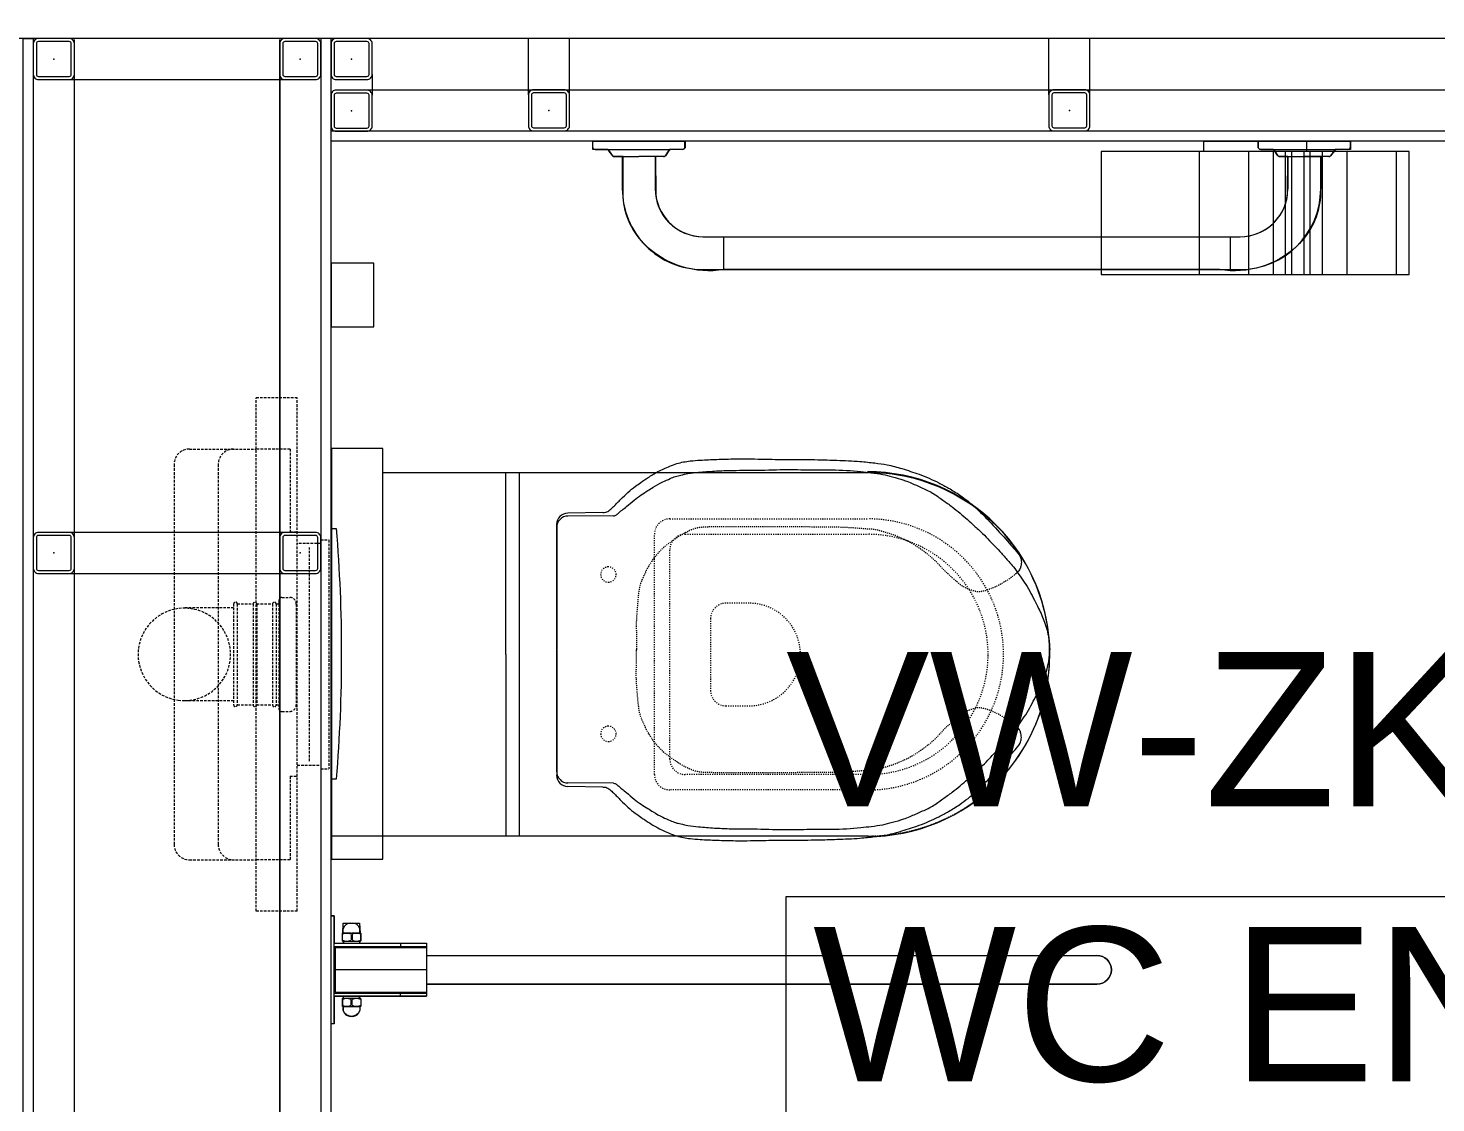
# Model space of a CAD drawing. Extents: x -1417 to 34975, y -245 to 8298.
# Drawn here: x 3221.3 to 3358.4, y 3353.9 to 3458.5 of the extents above; entities that cross this region are included whole.
import ezdxf
from ezdxf.enums import TextEntityAlignment as Align

# ---------------------------------------------------------------- set-up
doc = ezdxf.new("R2010")
doc.units = 0
doc.linetypes.add('DASHED2', pattern=[0.375, 0.25, -0.125])
doc.linetypes.add('DOT2', pattern=[0.125, 0, -0.125])
doc.layers.get('0').update_dxf_attribs({"color": 9, "lineweight": 9})
for name, color, linetype, lineweight in [('00', 9, 'Continuous', 9), ('05V', 9, 'Continuous', 9), ('06D', 9, 'Continuous', 9), ('10', 9, 'Continuous', 9), ('11', 9, 'Continuous', 9), ('14', 9, 'Continuous', 9), ('20', 9, 'DOT2', 9), ('21_MAHAL', 9, 'Continuous', 9), ('33', 9, 'BATTING', 9), ('CAROLACON', 9, 'Continuous', 9), ('VTCONT', 9, 'Continuous', 9)]:
    doc.layers.add(name, color=color, linetype=linetype, lineweight=lineweight)
doc.styles.add('Arial', font='arial.ttf', dxfattribs={"height": 2.5})
doc.styles.add('MuuM_TEXT-STANDART', font='ARIALN.TTF')
doc.linetypes.add('BATTING', pattern='A,0.0001,-0.1,[134,ltypeshp.shx,S=0.1,R=0,X=-0.1,Y=0],-0.2,[134,ltypeshp.shx,S=0.1,R=180,X=0.1,Y=0],-0.1', length=0.4001)

# ---------------------------------------------------------------- blocks, each defined once
blk = doc.blocks.new('h t batı pln')
for p, q in [((-52.5, 0), (52.5, 0)), ((-52.5, -3), (-52.5, 0)), ((52.5, -3), (52.5, 0)), ((-52.5, -3), (52.5, -3)), ((-35.8, -11.9), (-39.8, -11.9)), ((-35.8, -11.9), (-39.8, -11.9)), ((-35.8, -11.6), (-35.8, -19.5)), ((-35.8, -19.5), (-35.8, -11.9)), ((-28.2, -11.1), (-35.2, -11.1)), ((-27.8, -11.6), (-27.8, -28.4)), ((-27.8, -12.2), (-25.8, -12.2)), ((-25.8, -3), (-25.8, -93)), ((-25.8, -27.8), (-25.8, -12.2)), ((-22.8, -3), (-22.8, -93)), ((-21.7, -4), (-21.7, -93)), ((21.8, -4), (-21.7, -4)), ((0, -93), (0, -4)), ((21.8, -4), (21.8, -93)), ((22.8, -3), (22.8, -93)), ((25.8, -3), (25.8, -93)), ((27.8, -12.2), (25.8, -12.2)), ((27.8, -11.6), (27.8, -28.4)), ((28.3, -11.1), (35.3, -11.1)), ((35.8, -11.6), (35.8, -19.5)), ((35.8, -19.5), (35.8, -11.9)), ((35.8, -11.9), (39.8, -11.9)), ((35.8, -11.9), (39.8, -11.9)), ((-35.8, -19.5), (-35.8, -28.1)), ((-35.8, -28.4), (-35.8, -20.5)), ((-34.5, -19.5), (-29, -19.5)), ((-34.5, -20.5), (-29, -20.5)), ((34.5, -19.5), (29, -19.5)), ((34.5, -20.5), (29, -20.5)), ((35.8, -19.5), (35.8, -28.1)), ((35.8, -28.4), (35.8, -20.5)), ((-35.8, -28.1), (-39.8, -28.1)), ((-35.8, -28.1), (-39.8, -28.1)), ((-28.2, -28.9), (-35.2, -28.9)), ((-27.8, -27.8), (-25.8, -27.8)), ((27.8, -27.8), (25.8, -27.8)), ((28.3, -28.9), (35.3, -28.9)), ((35.8, -28.1), (39.8, -28.1)), ((35.8, -28.1), (39.8, -28.1)), ((-25.8, -67.5), (-22.8, -67.5)), ((25.8, -67.5), (22.8, -67.5)), ((25.8, -93), (-25.8, -93)), ((-14, -93), (-14, -746)), ((14, -93), (14, -746))]:
    blk.add_line(p, q)
blk.add_lwpolyline([(35.8, -11.6), (45.4, -11.7), (45.4, -27.6), (35.8, -28.4, -0.414214), (35.3, -28.9), (28.3, -28.9, -0.414214), (27.8, -28.4), (27.8, -27.8), (25.8, -27.8), (25.8, -93), (14, -93), (14, -746, -1), (-14, -746), (-14, -93), (-25.8, -93), (-25.8, -27.8), (-27.8, -27.8), (-27.8, -28.4, -0.414214), (-28.2, -28.9), (-35.2, -28.9, -0.414214), (-35.8, -28.4), (-35.8, -28.1), (-39.8, -28.1, -0.692691), (-39.8, -11.9), (-35.8, -11.9), (-35.8, -11.6, -0.414214), (-35.2, -11.1), (-28.2, -11.1, -0.414214), (-27.8, -11.6), (-27.8, -12.2), (-25.8, -12.2), (-25.8, -3), (-52.5, -3), (-52.5, 0), (52.5, 0), (52.5, -3), (25.8, -3), (25.8, -12.2), (27.8, -12.2), (27.8, -11.6, -0.414214), (28.3, -11.1, 0), (35.3, -11.1, -0.414214)], format="xyb", close=True)
for centre, radius, start, end in [((-38.2, -18.9), 7.15, 102.2903, 181.3942), ((-35.2, -11.6), 0.5, 90, 180), ((-26.6, -15.3), 8.98, 152.1164, 207.8836), ((-36.9, -15.3), 8.98, 332.1164, 27.8836), ((-28.2, -11.6), 0.5, 0, 90), ((28.3, -11.6), 0.5, 90, 180), ((36.9, -15.3), 8.98, 152.1164, 207.8836), ((26.6, -15.3), 8.98, 332.1164, 27.8836), ((35.3, -11.6), 0.5, 0, 90), ((38.2, -18.9), 7.15, 358.6058, 77.7097), ((-65.4, -19.5), 20, 358.6058, 1.3942), ((-65.4, -20.5), 20, 358.6058, 1.3942), ((-38.2, -21.1), 7.15, 178.6058, 257.7097), ((-26.6, -24.7), 8.98, 152.1164, 207.8836), ((-36.9, -24.7), 8.98, 332.1164, 27.8836), ((36.9, -24.7), 8.98, 152.1164, 207.8836), ((26.6, -24.7), 8.98, 332.1164, 27.8836), ((38.2, -21.1), 7.15, 282.2903, 1.3942), ((65.4, -19.5), 20, 178.6058, 181.3942), ((65.4, -20.5), 20, 178.6058, 181.3942), ((-35.2, -28.4), 0.5, 180, 270), ((-28.2, -28.4), 0.5, 270, 0), ((28.3, -28.4), 0.5, 180, 270), ((35.3, -28.4), 0.5, 270, 0), ((0, -746), 14, 180, 0)]:
    blk.add_arc(centre, radius, start, end)
blk = doc.blocks.new('45 lik t b')
for p, q in [((-45.3, 0), (-0.3, 0)), ((-45.3, 0), (-45.3, -5.5)), ((44.7, 0), (-0.3, 0)), ((44.7, -5.5), (44.7, 0)), ((602.9, 0), (647.9, 0)), ((602.9, 0), (602.9, -5.5)), ((692.9, 0), (647.9, 0)), ((692.9, -5.5), (692.9, 0)), ((-42.8, -8), (-31.3, -8)), ((-31.3, -8), (30.7, -8)), ((-29.7, -8.8), (-25.9, -14.2)), ((29.1, -8.8), (25.3, -14.2)), ((42.2, -8), (30.7, -8)), ((605.4, -8), (616.9, -8)), ((616.9, -8), (679, -8)), ((618.5, -8.8), (622.3, -14.2)), ((677.3, -8.8), (673.5, -14.2)), ((690.4, -8), (679, -8)), ((-24.3, -15), (-0.3, -15)), ((-16.3, -15), (-16.3, -46.5)), ((23.7, -15), (-0.3, -15)), ((15.7, -15), (15.7, -46.5)), ((624, -15), (647.9, -15)), ((630.4, -15), (665.4, -15)), ((631.9, -15), (631.9, -46.5)), ((671.9, -15), (647.9, -15)), ((663.9, -15), (663.9, -46.5)), ((62.2, -93), (82.2, -93)), ((82.2, -93), (575.8, -93)), ((82.2, -93), (82.2, -125)), ((575.8, -93), (585.4, -93)), ((575.8, -93), (575.8, -125)), ((62.2, -125), (82.2, -125)), ((82.2, -125), (575.8, -125)), ((575.8, -125), (585.4, -125))]:
    blk.add_line(p, q)
blk.add_lwpolyline([(585.4, -93), (585.4, -93, 0.377689), (631.6, -52.4), (631.9, -15), (624, -15, -0.242213), (622.3, -14.2), (618.5, -8.8, 0.242213), (616.9, -8), (605.4, -8, -0.414214), (602.9, -5.5), (602.9, 0), (692.9, 0), (692.9, -8), (679, -8, 0.051114), (673.5, -14.2, -0.242213), (671.9, -15), (663.6, -15), (663.6, -53.9, -0.189242), (640.9, -102, -0.234834), (565.4, -125), (565.4, -125), (82.5, -125, -0.234834), (7, -102, -0.189242), (-15.6, -53.9), (-15.6, -15), (-24, -15, -0.242213), (-25.6, -14.2, 0.051114), (-31, -8), (-45, -8), (-45, 0), (45, 0), (45, -5.5, -0.414214), (42.5, -8), (31, -8, 0.242213), (29.4, -8.8), (25.6, -14.2, -0.242213), (24, -15), (16, -15), (16.4, -52.4, 0.377689), (62.5, -93)], format="xyb", close=True)
for centre, radius, start, end in [((-42.8, -5.5), 2.5, 180, 270), ((-31.3, -10), 2, 35.5377, 90), ((30.7, -10), 2, 90, 144.4623), ((42.2, -5.5), 2.5, 270, 0), ((605.4, -5.5), 2.5, 180, 270), ((616.9, -10), 2, 35.5377, 90), ((679, -10), 2, 90, 144.4623), ((690.4, -5.5), 2.5, 270, 0), ((-24.3, -13), 2, 215.5377, 270), ((23.7, -13), 2, 270, 324.4623), ((624, -13), 2, 215.5377, 270), ((671.9, -13), 2, 270, 324.4623), ((62.2, -46.5), 78.5, 180, 270), ((62.2, -46.5), 46.5, 180, 270), ((585.4, -46.5), 78.5, 270, 0), ((585.4, -46.5), 46.5, 270, 0)]:
    blk.add_arc(centre, radius, start, end)
blk = doc.blocks.new('p-t.kağıtlığı')
at = {"layer": '20'}
h = blk.add_hatch(dxfattribs=at)
h.set_pattern_fill('CYL', color=256, scale=30, angle=-90, style=0)
h.set_pattern_definition([(270, (-14.4, 13), (30, 7e-15), []), (270, (-13.8, 13), (30, 7e-15), []), (270, (-12.6, 13), (30, 7e-15), []), (270, (-10.2, 13), (30, 7e-15), []), (270, (-5.4, 13), (30, 7e-15), []), (270, (5.4, 13), (30, 7e-15), []), (270, (10.2, 13), (30, 7e-15), []), (270, (12.6, 13), (30, 7e-15), []), (270, (13.8, 13), (30, 7e-15), []), (270, (14.4, 13), (30, 7e-15), [])])
h.paths.add_polyline_path([(-15, 1), (15, 1), (15, 13), (-15, 13)])
for points in [[(-15, 1), (15, 1), (15, 13), (-15, 13)], [(5, 1), (5, 0), (-5, 0), (-5, 1)]]:
    blk.add_lwpolyline(points, close=True)
blk = doc.blocks.new('rez pln')
at = {"linetype": 'DASHED2'}
for p, q in [((18.5, -3.5), (-18.5, -3.5)), ((-20, -5), (-20, -11.5)), ((-4.52, -9.3), (-4.52, -4.5)), ((4.52, -9.3), (4.52, -4.5)), ((20, -5), (20, -11.5)), ((18.5, -7.8), (-18.5, -7.8)), ((4.92, -9.3), (-4.92, -9.3)), ((-4.91, -9.65), (-4.91, -11.2)), ((4.91, -9.65), (-4.91, -9.65)), ((4.91, -9.65), (4.91, -11.2)), ((-25, -15.5), (-25, -11.5)), ((-25, -11.5), (25, -11.5)), ((-20, -14.8), (-20, -11.5)), ((4.91, -11.2), (-4.91, -11.2)), ((-4.91, -11.55), (-4.91, -13.1)), ((4.91, -11.55), (-4.91, -11.55)), ((4.91, -11.55), (4.91, -13.1)), ((20, -14.8), (20, -11.5)), ((25, -15.5), (25, -11.5)), ((5.25, -13.7), (-5.25, -13.7)), ((4.91, -13.1), (-4.91, -13.1)), ((-4.91, -13.45), (-4.91, -13.7)), ((4.91, -13.45), (-4.91, -13.45)), ((4.91, -13.45), (4.91, -13.7)), ((-11.85, -14.8), (-20, -14.8)), ((-11.85, -14.8), (-11.85, -15.5)), ((-5.55, -14), (-5.55, -14.77)), ((5.55, -14), (5.55, -14.77)), ((20, -14.8), (11.94, -14.8)), ((11.94, -14.8), (11.94, -15.5)), ((-25, -15.5), (25, -15.5)), ((-10.8, -15.5), (-10.8, -17.79)), ((4.9, -15.4), (-4.92, -15.4)), ((10.8, -17.79), (10.8, -15.5)), ((11.15, -17.79), (-11.15, -17.79)), ((-11.15, -17.79), (-11.15, -18.59)), ((-10.4, -16.7), (10.4, -16.7)), ((11.15, -17.79), (11.15, -18.59)), ((11.15, -18.59), (-11.15, -18.59))]:
    blk.add_line(p, q, dxfattribs=at)
for centre, radius, start, end in [((0, -4.5), 4.5, 7.6623, 172.3377), ((-18.5, -5), 1.5, 90, 180), ((0, -4.5), 4.5, 172.3377, 7.6623), ((18.5, -5), 1.5, 0, 90), ((-18.5, -9.3), 1.5, 90, 180), ((18.5, -9.3), 1.5, 0, 90), ((-4.92, -9.48), 0.175, 90, 274.9169), ((4.92, -9.48), 0.175, 265.0831, 90), ((-4.92, -11.38), 0.175, 85.0831, 274.9169), ((4.92, -11.38), 0.175, 265.0831, 94.9169), ((-5.25, -14), 0.3, 90, 180), ((-4.92, -13.27), 0.175, 85.0831, 274.9169), ((4.92, -13.27), 0.175, 265.0831, 94.9169), ((5.25, -14), 0.3, 360, 90), ((-4.91, -14.76), 0.642, 181.3065, 271.1146), ((4.91, -14.76), 0.642, 268.8854, 358.6935)]:
    blk.add_arc(centre, radius, start, end, dxfattribs=at)
blk = doc.blocks.new('tvl.kapağı')
for p, q in [((44.9, 133.7), (10.8, 133.1)), ((55.3, 130.5), (10.9, 130.2)), ((0, 0), (0, 122.1)), ((0, 119.2), (0, 0.5)), ((0, 0), (0, -122.1)), ((0, -118.7), (0, 0)), ((77.7, 1.4), (77.7, 0)), ((77.7, -1.4), (77.7, 0)), ((44.9, -133.7), (10.8, -133.1)), ((55.3, -130), (10.9, -129.7))]:
    blk.add_line(p, q)
for centre, start, end in [((10.9, 122.1), 91, 180.0064), ((11, 119.2), 90.2692, 180), ((11, -118.7), 180, 269.7308), ((10.9, -122.1), 179.9936, 269)]:
    blk.add_arc(centre, 11, start, end)
for points in [[(44.9, 133.7), (47.8, 133.9), (51.8, 136.2), (55.3, 139.4), (62.5, 146.7), (76.7, 159.3), (81.9, 162.9), (89.1, 167.8), (98.6, 173.5), (110.2, 178.8), (117.1, 181.3), (130, 183.9), (139.8, 184.7), (155.9, 185.4), (174.1, 185.9), (203.6, 185.6), (228.2, 185.3), (254.2, 185.1), (272.9, 184.5), (295.4, 183.4), (309.7, 181.9), (322, 180.1), (336.2, 176.4), (352.9, 170.9), (372.1, 162.6), (381.7, 157.4), (392.6, 150.6), (400.6, 144.7), (409.4, 137.1), (423.1, 123.3), (439.5, 105.3), (446.5, 97.3), (451.3, 90.8), (452.5, 86.7), (452.1, 81.4), (450.8, 78), (447.4, 74.3)], [(44.9, -133.7), (47.8, -133.9), (51.8, -136.2), (55.3, -139.4), (62.5, -146.7), (76.7, -159.3), (81.9, -162.9), (89.1, -167.8), (98.6, -173.5), (110.2, -178.8), (117.1, -181.3), (130, -183.9), (139.8, -184.7), (155.9, -185.4), (174.1, -185.9), (203.6, -185.6), (228.2, -185.3), (254.2, -185.1), (272.9, -184.5), (295.4, -183.4), (309.7, -181.9), (322, -180.1), (336.2, -176.4), (352.9, -170.9), (372.1, -162.6), (381.7, -157.4), (392.6, -150.6), (400.6, -144.7), (409.4, -137.1), (423.1, -123.3), (439.5, -105.3), (446.5, -97.3), (451.3, -90.8), (452.5, -86.7), (452.1, -81.4), (450.8, -78), (447.4, -74.3)]]:
    blk.add_spline(points, degree=3)
for points in [[(55.3, 130.5), (55.9, 130.5), (57.5, 130.7), (61.4, 134.5), (67.7, 139), (75, 145.7), (82, 150.8), (88.3, 154.8), (95.1, 159.2), (102.4, 163.3), (109.8, 166.4), (115.6, 169), (121.5, 170.1), (128.8, 172.1), (139.9, 173), (153.3, 174.1), (172.3, 174.9), (196.1, 174.6), (223.5, 175.9), (247.8, 175), (271.4, 175.4), (290.3, 174.4), (306.7, 172.3), (317.1, 171.2), (327.5, 168.3), (336.5, 165.9), (345.8, 162.2), (355.1, 158), (366.2, 153.1), (375.7, 145.8), (385, 139.6), (392.8, 133.1), (399.9, 127), (407, 120.2), (414.6, 113.7), (421.1, 106.7), (427.3, 100.5), (433.5, 93.7), (439.4, 86.9), (445.5, 80.4), (450.2, 73.4), (455.7, 65.6), (460.8, 57.3), (465.2, 48.6), (469.2, 40.8), (472.6, 33.7), (475.3, 26.6), (477.7, 19.3), (479.1, 12.7), (479.8, 7), (480.1, 3.1), (480.2, 0.7), (480.2, -0.2)], [(55.3, -130), (55.9, -130.1), (57.5, -130.2), (61.4, -134), (67.7, -138.6), (75, -145.3), (82, -150.3), (88.3, -154.3), (95.1, -158.7), (102.4, -162.8), (109.8, -165.9), (115.6, -168.5), (121.5, -169.6), (128.8, -171.6), (139.9, -172.5), (153.3, -173.6), (172.3, -174.5), (196.1, -174.2), (223.5, -175.5), (247.8, -174.5), (271.4, -174.9), (290.3, -173.9), (306.7, -171.9), (317.1, -170.7), (327.5, -167.8), (336.5, -165.4), (345.8, -161.7), (355.1, -157.5), (366.2, -152.7), (375.7, -145.3), (385, -139.1), (392.8, -132.6), (399.9, -126.5), (407, -119.7), (414.6, -113.2), (421.1, -106.3), (427.3, -100), (433.5, -93.2), (439.4, -86.4), (445.5, -79.9), (450.2, -72.9), (455.7, -65.2), (460.8, -56.8), (465.2, -48.2), (469.2, -40.3), (472.6, -33.3), (475.3, -26.2), (477.7, -18.9), (479.1, -12.2), (479.8, -6.6), (480.1, -2.7), (480.2, -0.2), (480.2, 0.6)]]:
    blk.add_open_spline(points, degree=3, knots=[0, 0, 0, 0, 0.670053, 1.731386, 5.799522, 9.4146, 12.618633, 15.348174, 17.666544, 21.562464, 24.540222, 26.579954, 28.525509, 31.145812, 35.007932, 40.772607, 45.987085, 56.043441, 67.145439, 76.206526, 82.931515, 93.305764, 97.079543, 101.208357, 104.812247, 109.050946, 111.493995, 115.829946, 120.356803, 124.839651, 129.022943, 132.700024, 136.11481, 139.368033, 143.540906, 147.154174, 149.916644, 153.284947, 157.303026, 159.826393, 163.181112, 166.59516, 170.347088, 173.979284, 177.294221, 180.093785, 182.621202, 185.704146, 188.557041, 190.160144, 191.966636, 192.881659, 192.881659, 192.881659, 192.881659])
at = {"linetype": 'DOT2'}
for points in [[(447.4, 74.3), (446.1, 73.2), (443.4, 71.1), (439.3, 68), (434.7, 65.4), (430.3, 62.7), (425.9, 60.6), (421.5, 58.9), (417.2, 57.4), (412.9, 56.4), (408.8, 56.5), (404.7, 57.8), (400.3, 59.2), (395.3, 61.8), (390.9, 65.3), (384.2, 71.1), (376.8, 77.7), (369.7, 86), (362.8, 92), (355.1, 97.7), (347.8, 102.6), (340.8, 106.5), (335.3, 108.9), (329.1, 111.5), (323.4, 113.4), (317.3, 115.1), (310.4, 117.4), (302.3, 117.5), (291, 118.5), (278.2, 119.3), (248.6, 119.6), (205.2, 119.8), (164, 120), (139.8, 119.4), (133.4, 117.8), (127.6, 115.3), (120.9, 111.7), (113.6, 106.7), (106.7, 102), (101.6, 97.3), (97.5, 92.9), (94, 88.7), (91.5, 84.3), (88.2, 79.5), (85.5, 73.6), (82.5, 67.1), (80.5, 61.2), (79.9, 55.6), (79.1, 50.1), (78.7, 42.2), (77.2, 30), (77.7, 15.7), (77.7, 5.5), (77.7, 1.4)], [(447.4, -74.3), (446.1, -73.2), (443.4, -71.1), (439.3, -68), (434.7, -65.4), (430.3, -62.7), (425.9, -60.6), (421.5, -58.9), (417.2, -57.4), (412.9, -56.4), (408.8, -56.5), (404.7, -57.8), (400.3, -59.2), (395.3, -61.8), (390.9, -65.3), (384.2, -71.1), (376.8, -77.7), (369.7, -86), (362.8, -92), (355.1, -97.7), (347.8, -102.6), (340.8, -106.5), (335.3, -108.9), (329.1, -111.5), (323.4, -113.4), (317.3, -115.1), (310.4, -117.4), (302.3, -117.5), (291, -118.5), (278.2, -119.3), (248.6, -119.6), (205.2, -119.8), (164, -120), (139.8, -119.4), (133.4, -117.8), (127.6, -115.3), (120.9, -111.7), (113.6, -106.7), (106.7, -102), (101.6, -97.3), (97.5, -92.9), (94, -88.7), (91.5, -84.3), (88.2, -79.5), (85.5, -73.6), (82.5, -67.1), (80.5, -61.2), (79.9, -55.6), (79.1, -50.1), (78.7, -42.2), (77.2, -30), (77.7, -15.7), (77.7, -5.5), (77.7, -1.4)]]:
    blk.add_open_spline(points, degree=3, knots=[0, 0, 0, 0, 0.0099303, 0.0202215, 0.0306674, 0.0413663, 0.0507713, 0.059941, 0.0696673, 0.0778303, 0.0859125, 0.0939614, 0.1030097, 0.113776, 0.1267303, 0.1367355, 0.1662266, 0.186192, 0.2013391, 0.2208384, 0.2433028, 0.253562, 0.2685862, 0.2786958, 0.2934882, 0.3047056, 0.3163007, 0.336514, 0.352379, 0.3840151, 0.413194, 0.528474, 0.642339, 0.6592048, 0.6720997, 0.6814004, 0.696872, 0.7173061, 0.7338401, 0.7467809, 0.7583704, 0.7698561, 0.7790405, 0.7883449, 0.8046691, 0.8176949, 0.8305398, 0.8417373, 0.8509784, 0.8644654, 0.8885075, 0.9243506, 0.9492096, 0.9492096, 0.9492096, 0.9492096], dxfattribs=at)
blk = doc.blocks.new('*U39')
at = {"color": 0, "ltscale": 2}
blk.add_lwpolyline([(-40, 0), (0, 0), (0, 5), (-40, 5), (-40, 0)], dxfattribs=at)
blk = doc.blocks.new('eng. stndrt wc')
for p, q in [((-68.13, -52.24), (-68.09, -5.05)), ((-32.69, -5.05), (-32.69, -52.3)), ((-50.39, -17.04), (-68.09, -17.04)), ((-50.39, -17.04), (-32.69, -17.04)), ((-68.09, -18.34), (-32.69, -18.34))]:
    blk.add_line(p, q)
blk.add_lwpolyline([(-38.13, 0), (-38.13, -0.5, -0.041078), (-62.53, -0.5), (-62.53, 0), (-38.13, 0)], format="xyb")
blk.add_lwpolyline([(-18.49, -4.18), (-12.29, -4.18), (-12.29, 0), (-18.49, 0)], close=True)
at = {"layer": 'CAROLACON', "color": 0}
for centre, start, end in [((-50.38, -52.25), 179.9639, 270), ((-50.35, -52.25), 270, 0.0361)]:
    blk.add_arc(centre, 17.75, start, end, dxfattribs=at)
at = {"layer": 'VTCONT', "color": 0}
for p, q in [((-68.09, -52.3), (-68.09, 0)), ((-50.39, 0), (-68.09, 0)), ((-50.39, 0), (-32.69, 0))]:
    blk.add_line(p, q, dxfattribs=at)
at = {"layer": 'VTCONT', "color": 0, "linetype": 'DOT2'}
for p, q in [((-32.68, -16), (-32.68, -52.3)), ((-62.09, -31.5), (-38.69, -31.5)), ((-63.59, -52.3), (-63.59, -33)), ((-60.59, -33), (-40.19, -33)), ((-37.19, -33), (-37.19, -52.3)), ((-62.09, -52.3), (-62.09, -34.5)), ((-38.69, -34.5), (-38.69, -52.3)), ((-46.9, -36.96), (-53.9, -36.96)), ((-55.4, -38.46), (-55.4, -40.72)), ((-45.4, -40.72), (-45.4, -38.46))]:
    blk.add_line(p, q, dxfattribs=at)
for centre, radius, start, end in [((-58.12, -27.01), 0.75, 90, 180), ((-58.12, -27.01), 0.75, 180, 270), ((-58.12, -27.01), 0.75, 0, 90), ((-58.12, -27.01), 0.75, 270, 0), ((-42.61, -27.01), 0.75, 90, 180), ((-42.61, -27.01), 0.75, 180, 270), ((-42.61, -27.01), 0.75, 0, 90), ((-42.61, -27.01), 0.75, 270, 0), ((-62.09, -33), 1.5, 90, 180), ((-38.69, -33), 1.5, 0, 90), ((-60.59, -34.5), 1.5, 90, 180), ((-40.19, -34.5), 1.5, 0, 90), ((-53.9, -38.46), 1.5, 90, 180), ((-46.9, -38.46), 1.5, 0, 90), ((-50.4, -40.72), 5, 180, 270), ((-50.4, -40.72), 5, 270, 0), ((-50.38, -52.3), 17.7, 180, 224.9993), ((-50.39, -52.3), 13.2, 180, 224.9992), ((-50.39, -52.3), 11.7, 180, 224.9992), ((-50.39, -52.3), 11.7, 315.0002, 0.0006), ((-50.39, -52.3), 13.2, 315.0002, 0.0006), ((-50.39, -52.3), 13.2, 224.9997, 270), ((-50.39, -52.3), 11.7, 224.9997, 270.0001), ((-50.39, -52.3), 11.7, 270, 315.0002), ((-50.39, -52.3), 13.2, 270, 315.0002)]:
    blk.add_arc(centre, radius, start, end, dxfattribs=at)
at = {"layer": 'VTCONT', "color": 0}
blk.add_arc((-50.39, -52.3), 17.7, 179.9995, 0.0005, dxfattribs=at)
at = {"xscale": 0.1, "yscale": 0.1, "zscale": 0.1}
blk.add_blockref('h t batı pln', (-81.1, 0), dxfattribs=at)
at = {"extrusion": (0, 0, -1), "xscale": -1, "zscale": -1, "rotation": 180}
blk.add_blockref('*U39', (70.34, -0.05), dxfattribs=at)
at = {"extrusion": (0, 0, -1), "xscale": -0.1, "yscale": 0.1, "zscale": -0.1, "rotation": 90}
blk.add_blockref('tvl.kapağı', (49.94, -21.98), dxfattribs=at)
at = {"xscale": 0.1, "yscale": 0.1, "zscale": 0.1, "rotation": 270}
blk.add_blockref('45 lik t b', (-0.41, -30), dxfattribs=at)
at = {"rotation": 90}
blk.add_blockref('p-t.kağıtlığı', (-0.41, -90), dxfattribs=at)
at = {"layer": '20', "extrusion": (0, 0, -1), "xscale": -1, "zscale": -1}
blk.add_blockref('rez pln', (50.39, 18.79), dxfattribs=at)
blk = doc.blocks.new('Prf-40x40')
for points in [[(1.5, -2), (-1.5, -2, -0.414214), (-2, -1.5), (-2, 1.5, -0.414214), (-1.5, 2), (1.5, 2, -0.414214), (2, 1.5), (2, -1.5, -0.414214)], [(1.5, -1.7), (-1.5, -1.7, -0.414214), (-1.7, -1.5), (-1.7, 1.5, -0.414214), (-1.5, 1.7), (1.5, 1.7, -0.414214), (1.7, 1.5), (1.7, -1.5, -0.414214)]]:
    blk.add_lwpolyline(points, format="xyb", close=True)
blk.add_point((0, 0))
blk = doc.blocks.new('0_roomno2')
blk.add_lwpolyline([(19.375, -10.5), (0, -10.5), (0, 0), (19.375, 0)], close=True)
at = {"style": 'Arial'}
blk.add_attdef('ODANO', (0, 1.17), '', height=2, dxfattribs=at)
blk.add_attdef('MEKANADI', text='', height=2, dxfattribs=at).set_placement((0.35, -3), align=Align.BOTTOM_LEFT)
at = {"style": 'MuuM_TEXT-STANDART', "width": 0.6}
for tag, p in [('YER01', (10, -4.5)), ('TAVAN01', (13.75, -4.5)), ('DUVAR01', (17.5, -4.5)), ('YER02', (10, -6.75)), ('TAVAN02', (13.75, -6.75)), ('DUVAR02', (17.5, -6.75)), ('YER03', (10, -9)), ('TAVAN03', (13.75, -9)), ('DUVAR03', (17.5, -9))]:
    blk.add_attdef(tag, text='', height=1.5, dxfattribs=at).set_placement(p, align=Align.MIDDLE_CENTER)
for tag, p in [('M2', (0.35, -4.875)), ('TEMIZTAVANYUKSEKLIGI', (1.8, -8.608))]:
    blk.add_attdef(tag, text='', height=1.5, dxfattribs=at).set_placement(p, align=Align.MIDDLE_LEFT)

msp = doc.modelspace()

# ---------------------------------------------------------------- linework, layer by layer
at = {"layer": '00'}
msp.add_lwpolyline([(3475.84, 3542.5), (3450.84, 3542.5), (3450.84, 3457.5), (2820.84, 3457.5), (2820.84, 3405)], dxfattribs=at)
at = {"layer": '06D'}
for points in [[(3225.84, 3288), (3225.84, 3457)], [(3245.84, 3457), (3245.84, 3288)], [(3270.06, 3452), (3270.06, 3457.5)], [(3274.06, 3452), (3274.06, 3457.5)], [(3320.75, 3452), (3320.75, 3457.5)], [(3324.75, 3452), (3324.75, 3457.5)], [(3254.84, 3453.99), (3254.84, 3451.97)], [(3225.3, 3453.5), (3246.43, 3453.5)], [(3254.34, 3452.5), (3442.84, 3452.5)], [(3246.43, 3409.4), (3225.43, 3409.4)], [(3225.3, 3405.4), (3246.43, 3405.4)]]:
    msp.add_lwpolyline(points, dxfattribs=at)
at = {"layer": '11'}
for points in [[(3221.84, 3287.5), (3220.84, 3287.5), (3220.84, 3457.5), (3221.84, 3457.5)], [(3249.84, 3287.5), (3250.84, 3287.5), (3250.84, 3457.5), (3249.84, 3457.5)], [(3250.84, 3447.5), (3250.84, 3448.5), (3442.84, 3448.5), (3442.84, 3447.5)]]:
    msp.add_lwpolyline(points, close=True, dxfattribs=at)
at = {"layer": '14'}
msp.add_lwpolyline([(3442.84, 3447.5), (3250.84, 3447.5)], dxfattribs=at)
at = {"layer": '33', "ltscale": 0.3}
for points in [[(3225.84, 3287.6), (3225.84, 3457.4)], [(3245.84, 3287.6), (3245.84, 3457.4)]]:
    msp.add_lwpolyline(points, dxfattribs=at)

# ---------------------------------------------------------------- block references
at = {"layer": '05V', "rotation": 90}
msp.add_blockref('eng. stndrt wc', (3250.84, 3447.91), dxfattribs=at)
at = {"layer": '10', "xscale": -1}
for p, rotation in [((3223.84, 3455.5), 90), ((3247.84, 3455.5), 90), ((3252.84, 3455.5), 270), ((3252.84, 3450.47), 270), ((3272.06, 3450.5), 270), ((3322.75, 3450.5), 270), ((3223.84, 3407.4), 90), ((3247.84, 3407.4), 90)]:
    msp.add_blockref('Prf-40x40', p, dxfattribs=dict(at, rotation=rotation))
at = {"layer": '21_MAHAL'}
ref = msp.add_blockref('0_roomno2', (3295.16, 3373.96), dxfattribs=dict(at, xscale=7.5, yscale=7.5, zscale=7.5))
ref.add_attrib('ODANO', 'VW-ZK-15', (3295.16, 3382.74), dxfattribs={"layer": '0', "height": 15, "style": 'Arial'})
ref.add_attrib('MEKANADI', 'WC ENG.', dxfattribs={"layer": '0', "height": 15, "style": 'Arial'}).set_placement((3297.79, 3351.46), align=Align.BOTTOM_LEFT)

doc.saveas('drawing.dxf')
